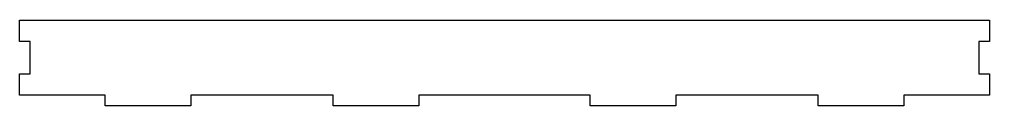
# Model space of a CAD drawing. Header units: millimetres. Extents: x -453 to 0, y -5 to 35.
import ezdxf

# ---------------------------------------------------------------- set-up
doc = ezdxf.new("R2010")
doc.units = ezdxf.units.MM
doc.layers.get('0').update_dxf_attribs({"linetype": 'CONTINUOUS'})

msp = doc.modelspace()

# ---------------------------------------------------------------- linework, layer by layer
msp.add_lwpolyline([(-5, 10), (0, 10), (0, 0), (-40, 0), (-40, -5), (-80, -5), (-80, 0), (-146.5, 0), (-146.5, -5), (-186.5, -5), (-186.5, 0), (-266.5, 0), (-266.5, -5), (-306.5, -5), (-306.5, 0), (-373, 0), (-373, -5), (-413, -5), (-413, 0), (-453, 0), (-453, 10), (-448, 10), (-448, 25), (-453, 25), (-453, 35), (0, 35), (0, 25), (-5, 25)], close=True)

doc.saveas('drawing.dxf')
